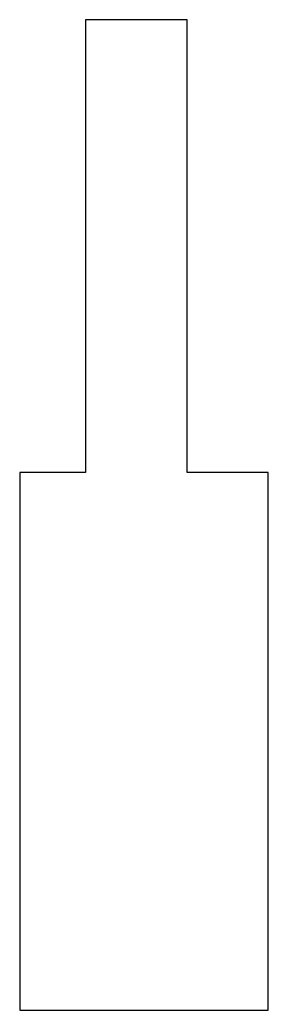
# Model space of a CAD drawing. Header units: inches. Extents: x 0 to 1.14, y -2.46 to 2.07.
import ezdxf

# ---------------------------------------------------------------- set-up
doc = ezdxf.new("R2010")
doc.units = ezdxf.units.IN
doc.header["$MEASUREMENT"] = 0

msp = doc.modelspace()

# ---------------------------------------------------------------- linework, layer by layer
at = {"color": 7, "linetype": 'Continuous', "lineweight": 25}
for p, q in [((0.766, 2.0735), (0.3, 2.0735)), ((0.3, 2.0735), (0.3, 0)), ((0.766, 0), (0.766, 2.0735)), ((0, 0), (0, -2.4613)), ((0.3, 0), (0, 0)), ((1.136, 0), (0.766, 0)), ((1.136, -2.4613), (1.136, 0)), ((0, -2.4613), (1.136, -2.4613))]:
    msp.add_line(p, q, dxfattribs=at)

doc.saveas('drawing.dxf')
